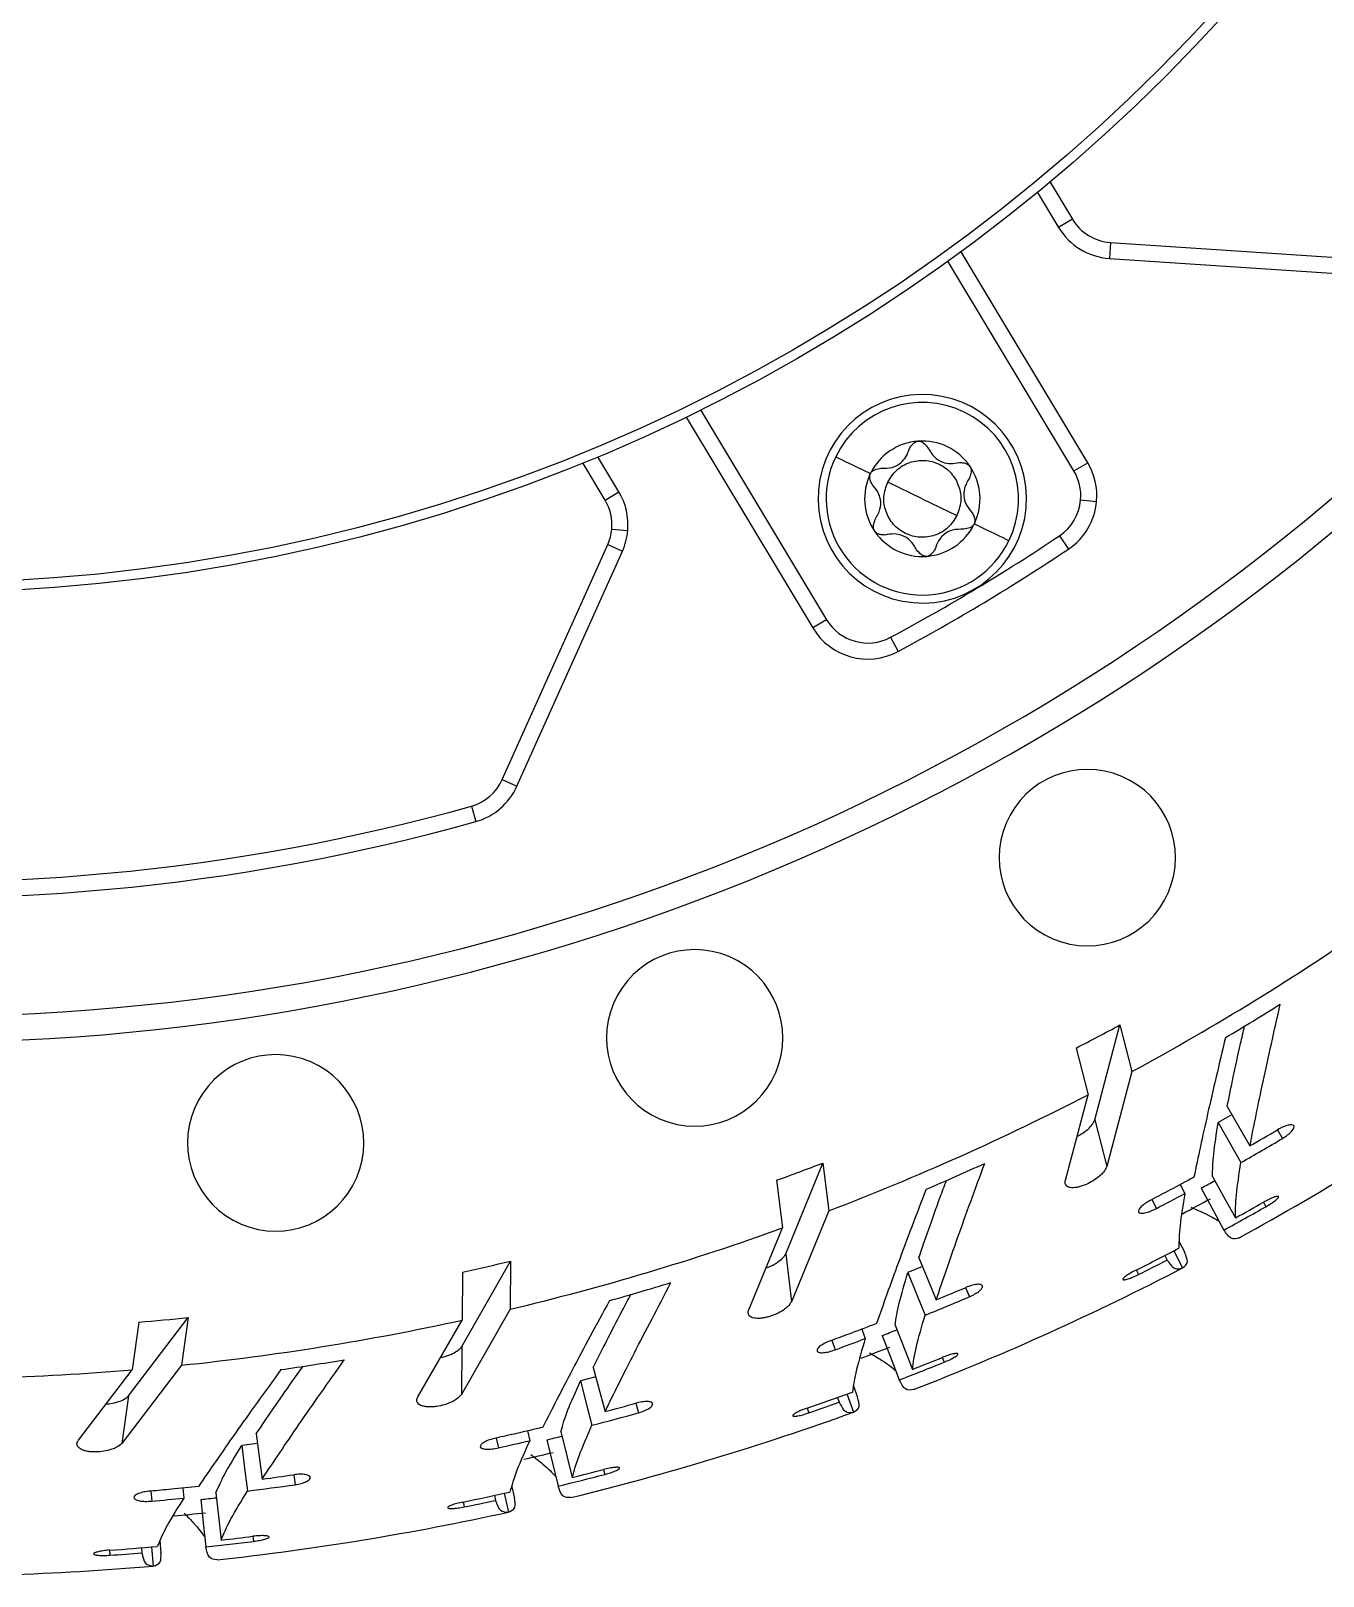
# Model space of a CAD drawing. Header units: millimetres. Extents: x 0 to 594, y 5 to 425.
# Drawn here: x 447.49 to 487.79, y 129.27 to 177.43 of the extents above; entities that cross this region are included whole.
import ezdxf

# ---------------------------------------------------------------- set-up
doc = ezdxf.new("R2010")
doc.units = ezdxf.units.MM

msp = doc.modelspace()

# ---------------------------------------------------------------- linework, layer by layer
at = {"color": 7, "linetype": 'Continuous', "lineweight": 25}
for p, q in [((479.273, 172.722), (479.969, 171.564)), ((478.883, 172.4), (479.54, 171.306)), ((479.969, 171.564), (479.54, 171.306)), ((480.446, 163.973), (476.496, 170.549)), ((481.155, 170.84), (481.122, 170.341)), ((481.155, 170.84), (489.164, 170.305)), ((480.018, 163.716), (476.089, 170.254)), ((481.122, 170.341), (489.13, 169.807)), ((467.924, 165.398), (471.875, 158.823)), ((468.375, 165.619), (472.303, 159.08)), ((465.397, 162.808), (464.701, 163.967)), ((465.826, 163.066), (465.168, 164.159)), ((480.018, 163.716), (480.446, 163.973)), ((475.289, 162.85), (474.212, 163.372)), ((465.397, 162.808), (465.826, 163.066)), ((475.289, 162.85), (476.369, 162.325)), ((480.226, 162.813), (480.725, 162.769)), ((465.606, 161.905), (466.104, 161.861)), ((462.191, 154.099), (465.48, 161.421)), ((465.48, 161.421), (465.936, 161.216)), ((479.566, 161.696), (479.843, 161.28)), ((462.648, 153.894), (465.936, 161.216)), ((472.303, 159.08), (471.875, 158.823)), ((474.299, 158.532), (474.536, 158.091)), ((462.191, 154.099), (462.648, 153.894)), ((461.227, 153.269), (461.361, 152.787)), ((480.666, 143.489), (481.449, 146.45)), ((481.449, 146.45), (481.825, 144.997)), ((480.086, 145.729), (480.462, 144.277)), ((481.825, 144.997), (481.041, 142.037)), ((479.752, 141.616), (480.462, 144.277)), ((484.947, 143.654), (484.52, 143.407)), ((480.666, 143.489), (481.041, 142.037)), ((471.028, 139.314), (472.191, 142.147)), ((472.191, 142.147), (472.374, 140.658)), ((470.746, 141.611), (470.929, 140.122)), ((483.325, 141.473), (483.473, 141.197)), ((472.374, 140.658), (471.211, 137.825)), ((482.445, 141.006), (482.589, 140.731)), ((469.878, 137.576), (470.929, 140.122)), ((483.485, 139.346), (483.3, 139.699)), ((471.028, 139.314), (471.211, 137.825)), ((482.85, 139.267), (482.923, 139.124)), ((460.928, 136.433), (462.451, 139.09)), ((460.948, 138.747), (460.935, 137.247)), ((462.451, 139.09), (462.438, 137.59)), ((475.294, 138.919), (474.838, 138.73)), ((450.538, 134.895), (452.395, 137.33)), ((452.395, 137.33), (452.186, 135.845)), ((462.438, 137.59), (460.915, 134.933)), ((450.86, 137.187), (450.651, 135.701)), ((459.561, 134.86), (460.935, 137.247)), ((473.402, 136.968), (473.512, 136.676)), ((460.928, 136.433), (460.915, 134.933)), ((472.468, 136.621), (472.574, 136.329)), ((452.186, 135.845), (450.329, 133.41)), ((448.977, 133.514), (450.651, 135.701)), ((465.106, 135.484), (464.629, 135.356)), ((450.538, 134.895), (450.329, 133.41)), ((473.283, 134.838), (473.146, 135.213)), ((472.642, 134.843), (472.697, 134.692)), ((454.557, 133.409), (454.067, 133.344)), ((462.004, 133.575), (462.071, 133.271)), ((462.975, 133.797), (463.046, 133.493)), ((452.224, 132.015), (452.255, 131.704)), ((462.579, 131.701), (462.492, 132.091)), ((451.232, 131.921), (451.259, 131.611)), ((461.945, 131.79), (461.979, 131.633)), ((450.941, 130.159), (450.954, 129.998)), ((451.558, 129.988), (451.522, 130.386))]:
    msp.add_line(p, q, dxfattribs=at)
at = {"color": 8, "linetype": 'Continuous', "lineweight": 25}
for p, q in [((486.366, 143.18), (486.523, 142.914)), ((485.925, 140.924), (486.003, 140.786)), ((483.131, 139.411), (483.408, 138.877)), ((481.961, 138.814), (482.031, 138.672)), ((476.639, 138.264), (476.76, 137.979)), ((475.908, 136.085), (475.967, 135.938)), ((472.94, 134.949), (473.145, 134.384)), ((466.353, 134.662), (466.437, 134.361)), ((471.702, 134.51), (471.753, 134.361)), ((465.345, 132.594), (465.384, 132.441)), ((455.686, 132.431), (455.73, 132.122)), ((460.969, 131.582), (461, 131.427)), ((462.254, 131.856), (462.383, 131.268)), ((454.416, 130.513), (454.435, 130.356)), ((449.945, 130.08), (449.957, 129.923)), ((451.255, 130.184), (451.307, 129.585))]:
    msp.add_line(p, q, dxfattribs=at)
at = {"color": 7, "linetype": 'Continuous', "lineweight": 25, "flags": 128}
for points in [[(472.589, 164.159), (472.61, 164.149), (472.672, 164.119), (472.771, 164.071), (472.906, 164.006), (473.069, 163.926), (473.256, 163.836), (473.458, 163.737), (473.669, 163.635)], [(477.988, 161.54), (477.967, 161.55), (477.906, 161.58), (477.806, 161.628), (477.671, 161.694), (477.508, 161.773), (477.321, 161.863), (477.119, 161.962), (476.908, 162.064)], [(484.798, 143.913), (485.194, 143.223), (485.505, 142.681)], [(484.52, 143.407), (484.914, 142.71), (485.225, 142.162)], [(484.339, 141.731), (484.738, 141.006), (485.052, 140.436)], [(483.983, 141.362), (484.38, 140.632), (484.692, 140.058)], [(475.18, 139.195), (475.483, 138.46), (475.721, 137.882)], [(474.838, 138.73), (475.139, 137.987), (475.375, 137.404)], [(474.039, 136.773), (474.338, 135.997), (474.572, 135.388)], [(474.44, 137.092), (474.742, 136.321), (474.979, 135.715)], [(464.629, 135.356), (464.83, 134.581), (464.988, 133.972)], [(465.029, 135.773), (465.233, 135.005), (465.394, 134.401)], [(454.518, 133.706), (454.62, 132.917), (454.701, 132.297)], [(463.582, 133.52), (463.776, 132.712), (463.929, 132.078)], [(464.021, 133.784), (464.219, 132.98), (464.375, 132.349)], [(454.067, 133.344), (454.165, 132.55), (454.243, 131.925)], [(452.789, 131.661), (452.876, 130.834), (452.945, 130.185)], [(453.259, 131.865), (453.351, 131.042), (453.423, 130.396)]]:
    msp.add_lwpolyline(points, dxfattribs=at)
at = {"color": 7, "linetype": 'Continuous', "lineweight": 25}
for radius in [55, 54.7]:
    msp.add_circle((444, 214.922), radius, dxfattribs=at)
for centre, radius, start, end in [((444, 214.922), 69, 67, 247), ((444, 214.922), 69, 247, 67), ((444, 214.922), 68.2, 175, 355), ((481.255, 172.336), 1.5, 211, 266.1835), ((481.255, 172.336), 2, 211, 266.1835), ((475.289, 162.85), 3.25, 355, 175), ((475.289, 162.85), 3, 334.1213, 154.1213), ((475.289, 162.85), 1.8, 94.3783, 154.0263), ((475.289, 162.85), 1.8, 94.0263, 94.3783), ((475.289, 162.85), 1.8, 34.3783, 94.0263), ((475.289, 162.85), 3, 154.1213, 334.1213), ((475.289, 162.85), 1.8, 34.0263, 34.3783), ((475.289, 162.85), 1.8, 334.3783, 34.0263), ((478.732, 162.943), 2, 355, 31), ((475.289, 162.85), 1.8, 154.3783, 214.0264), ((475.289, 162.85), 1.8, 154.1213, 154.3783), ((475.289, 162.85), 1.8, 154.0263, 154.1213), ((478.732, 162.943), 1.5, 355, 31), ((464.111, 162.036), 1.5, 355, 31), ((464.111, 162.036), 2, 355, 31), ((475.289, 162.85), 3.25, 175, 355), ((478.732, 162.943), 1.5, 303.7506, 355), ((478.732, 162.943), 2, 303.7506, 355), ((464.111, 162.036), 1.5, 335.8165, 355), ((464.111, 162.036), 2, 335.8165, 355), ((475.289, 162.85), 1.8, 214.0264, 214.3783), ((475.289, 162.85), 1.8, 214.3783, 274.0263), ((475.289, 162.85), 1.8, 274.3783, 334.0263), ((475.289, 162.85), 1.8, 334.0263, 334.1213), ((475.289, 162.85), 1.8, 334.1213, 334.3783), ((444, 214.922), 64.015, 298.24942, 303.75058), ((444, 214.922), 64.515, 298.24942, 303.75058), ((475.289, 162.85), 1.8, 274.0263, 274.3783), ((473.589, 159.853), 1.5, 211, 298.2494), ((473.589, 159.853), 2, 211, 298.2494), ((444, 214.922), 64.015, 244.38911, 285.61089), ((444, 214.922), 64.515, 244.38911, 285.61089), ((480.435, 151.665), 2.75, 67, 247), ((480.435, 151.665), 2.75, 247, 67), ((460.823, 154.713), 1.5, 285.6109, 335.8165), ((460.823, 154.713), 2, 285.6109, 335.8165), ((444, 214.922), 79.5, 298.41045, 304.79934), ((468.191, 146.047), 2.75, 67, 247), ((468.191, 146.047), 2.75, 247, 67), ((444, 214.922), 80.015, 300.61088, 302.04301), ((443.624, 216.375), 79.5, 297.29934, 298.41045), ((455.124, 142.775), 2.75, 67, 247), ((455.124, 142.775), 2.75, 247, 67), ((444, 214.922), 85.65, 298.73206, 304.89426), ((444, 214.922), 79.5, 290.91045, 297.29934), ((444, 214.922), 83.315, 299.87917, 300.56687), ((444, 214.922), 83.627, 299.53519, 300.56289), ((443.817, 216.411), 79.5, 289.79934, 290.91045), ((444, 214.922), 80.015, 293.11088, 294.54301), ((444, 214.922), 83.724, 298.52588, 298.86092), ((444, 214.922), 83.627, 297.47978, 298.16492), ((444, 214.922), 84.15, 297.91913, 298.59269), ((444, 214.922), 85.208, 298.52588, 299.53454), ((444, 214.922), 85.05, 298.86091, 299.5346), ((444, 214.922), 79.5, 283.41045, 289.79934), ((444, 214.922), 85.05, 296.503, 297.51354), ((444.013, 216.422), 79.5, 282.29934, 283.41045), ((444, 214.922), 85.65, 291.23138, 297.39365), ((444, 214.922), 85.208, 296.50855, 297.181), ((444, 214.922), 80.015, 285.61088, 287.04301), ((444, 214.922), 83.315, 292.37917, 293.06687), ((444, 214.922), 83.627, 292.03519, 293.06289), ((444.209, 216.408), 79.5, 274.79934, 275.91045), ((444, 214.922), 79.5, 275.91045, 282.29934), ((444, 214.922), 83.724, 291.02588, 291.36092), ((444, 214.922), 83.627, 289.97978, 290.66492), ((444, 214.922), 84.15, 290.43434, 291.09053), ((444, 214.922), 80.015, 278.11088, 279.54301), ((444, 214.922), 85.208, 291.02588, 292.03454), ((444, 214.922), 85.05, 291.36091, 292.0346), ((444, 214.922), 79.5, 268.41045, 274.79934), ((444, 214.922), 85.05, 289.003, 290.01354), ((444, 214.922), 85.65, 283.7319, 289.89358), ((444, 214.922), 83.315, 284.87917, 285.56687), ((444, 214.922), 85.208, 289.00855, 289.681), ((444, 214.922), 83.627, 284.53519, 285.56289), ((444, 214.922), 83.627, 282.47978, 283.16492), ((444, 214.922), 83.724, 283.52588, 283.86092), ((444, 214.922), 84.15, 282.95186, 283.591), ((444, 214.922), 85.208, 283.52588, 284.53454), ((444, 214.922), 85.05, 283.86091, 284.5346), ((444, 214.922), 83.627, 277.03519, 278.06289), ((444, 214.922), 83.315, 277.37917, 278.06687), ((444, 214.922), 83.627, 274.97978, 275.66492), ((444, 214.922), 83.724, 276.02588, 276.36092), ((444, 214.922), 85.05, 281.503, 282.51354), ((444, 214.922), 85.208, 281.50855, 282.181), ((444, 214.922), 84.15, 275.42243, 276.09268), ((444, 214.922), 85.65, 276.23199, 282.39423), ((444, 214.922), 85.05, 276.36091, 277.0346), ((444, 214.922), 85.05, 274.003, 275.01354), ((444, 214.922), 85.208, 276.02588, 277.03454), ((444, 214.922), 85.65, 268.73133, 274.89357), ((444, 214.922), 85.208, 274.00855, 274.681)]:
    msp.add_arc(centre, radius, start, end, dxfattribs=at)
for points, knots in [([(473.998, 163.799), (474.116, 163.799), (474.337, 163.798), (474.616, 163.944), (474.798, 164.164), (474.859, 164.331), (474.892, 164.421)], [0, 0, 0, 0, 0.294026, 0.552143, 0.761524, 1, 1, 1, 1]), ([(474.892, 164.421), (474.914, 164.456), (474.954, 164.519), (475.023, 164.589), (475.088, 164.632), (475.131, 164.64), (475.151, 164.644)], [0, 0, 0, 0, 0.34918, 0.635512, 0.826437, 1, 1, 1, 1]), ([(475.162, 164.645), (475.19, 164.643), (475.25, 164.637), (475.36, 164.569), (475.423, 164.493), (475.465, 164.442)], [0, 0, 0, 0, 0.2199028, 0.4758249, 1, 1, 1, 1]), ([(475.465, 164.442), (475.524, 164.34), (475.635, 164.148), (475.9, 163.979), (476.181, 163.932), (476.357, 163.963), (476.451, 163.979)], [0, 0, 0, 0, 0.294029, 0.552144, 0.761524, 1, 1, 1, 1]), ([(473.67, 163.638), (473.686, 163.661), (473.721, 163.71), (473.836, 163.771), (473.932, 163.788), (473.998, 163.799)], [0, 0, 0, 0, 0.21991, 0.475818, 1, 1, 1, 1]), ([(474.212, 163.372), (474.297, 163.505), (474.466, 163.771), (474.889, 164.01), (475.362, 164.077), (475.827, 163.956), (476.21, 163.666), (476.45, 163.253), (476.526, 162.773), (476.422, 162.474), (476.369, 162.325)], [0, 0, 0, 0, 0.12489, 0.249812, 0.374765, 0.499749, 0.624765, 0.749812, 0.874891, 1, 1, 1, 1]), ([(476.451, 163.979), (476.492, 163.977), (476.567, 163.975), (476.662, 163.95), (476.732, 163.914), (476.761, 163.881), (476.774, 163.866)], [0, 0, 0, 0, 0.349178, 0.635504, 0.82644, 1, 1, 1, 1]), ([(476.78, 163.857), (476.792, 163.831), (476.818, 163.776), (476.813, 163.647), (476.779, 163.555), (476.756, 163.493)], [0, 0, 0, 0, 0.219905, 0.475821, 1, 1, 1, 1]), ([(473.729, 163.291), (473.71, 163.328), (473.675, 163.394), (473.649, 163.489), (473.645, 163.567), (473.659, 163.608), (473.666, 163.628)], [0, 0, 0, 0, 0.349174, 0.635504, 0.826434, 1, 1, 1, 1]), ([(473.821, 162.206), (473.88, 162.308), (473.991, 162.5), (474.004, 162.814), (473.905, 163.082), (473.79, 163.219), (473.729, 163.291)], [0, 0, 0, 0, 0.294027, 0.552142, 0.761523, 1, 1, 1, 1]), ([(476.369, 162.325), (476.284, 162.192), (476.115, 161.925), (475.691, 161.687), (475.218, 161.621), (474.753, 161.742), (474.37, 162.032), (474.13, 162.445), (474.055, 162.925), (474.16, 163.223), (474.212, 163.372)], [0, 0, 0, 0, 0.1251096, 0.2501881, 0.3752356, 0.5002508, 0.6252354, 0.7501876, 0.8751093, 1, 1, 1, 1]), ([(476.756, 163.493), (476.697, 163.391), (476.586, 163.199), (476.573, 162.885), (476.672, 162.617), (476.787, 162.481), (476.848, 162.408)], [0, 0, 0, 0, 0.294028, 0.552143, 0.761523, 1, 1, 1, 1]), ([(476.848, 162.408), (476.867, 162.371), (476.902, 162.305), (476.928, 162.21), (476.932, 162.132), (476.918, 162.091), (476.912, 162.071)], [0, 0, 0, 0, 0.349177, 0.635504, 0.826439, 1, 1, 1, 1]), ([(473.797, 161.842), (473.785, 161.868), (473.76, 161.923), (473.764, 162.052), (473.798, 162.144), (473.821, 162.206)], [0, 0, 0, 0, 0.219905, 0.475821, 1, 1, 1, 1]), ([(474.126, 161.72), (474.085, 161.722), (474.01, 161.725), (473.915, 161.749), (473.845, 161.785), (473.817, 161.818), (473.803, 161.833)], [0, 0, 0, 0, 0.349178, 0.635503, 0.82644, 1, 1, 1, 1]), ([(476.58, 161.9), (476.462, 161.9), (476.24, 161.901), (475.962, 161.755), (475.779, 161.535), (475.718, 161.368), (475.686, 161.278)], [0, 0, 0, 0, 0.2940268, 0.5521428, 0.7615235, 1, 1, 1, 1]), ([(476.907, 162.061), (476.891, 162.038), (476.856, 161.989), (476.742, 161.928), (476.645, 161.911), (476.58, 161.9)], [0, 0, 0, 0, 0.21991, 0.475818, 1, 1, 1, 1]), ([(475.112, 161.257), (475.053, 161.359), (474.943, 161.551), (474.677, 161.72), (474.396, 161.767), (474.22, 161.737), (474.126, 161.72)], [0, 0, 0, 0, 0.294027, 0.552143, 0.761524, 1, 1, 1, 1]), ([(475.415, 161.054), (475.387, 161.056), (475.327, 161.062), (475.217, 161.13), (475.154, 161.206), (475.112, 161.257)], [0, 0, 0, 0, 0.2199094, 0.4758196, 1, 1, 1, 1]), ([(475.686, 161.278), (475.664, 161.243), (475.623, 161.18), (475.555, 161.11), (475.489, 161.067), (475.446, 161.059), (475.426, 161.055)], [0, 0, 0, 0, 0.349178, 0.635514, 0.826438, 1, 1, 1, 1]), ([(485.505, 142.681), (485.633, 143.318), (485.887, 144.59), (486.264, 146.262), (486.452, 147.098)], [0, 0, 0, 0, 0.499982, 1, 1, 1, 1]), ([(484.798, 143.913), (484.92, 144.513), (485.071, 145.254), (485.295, 146.234), (485.338, 146.42)], [0, 0, 0, 0, 0.810117, 1, 1, 1, 1]), ([(484.744, 146.058), (484.548, 145.234), (484.155, 143.586), (483.891, 142.333), (483.759, 141.706)], [0, 0, 0, 0, 0.500017, 1, 1, 1, 1]), ([(480.116, 142.981), (480.156, 143), (480.281, 143.062), (480.452, 143.193), (480.553, 143.299), (480.592, 143.352), (480.602, 143.366), (480.635, 143.414), (480.652, 143.456), (480.666, 143.489)], [0, 0, 0, 0, 0.1416775, 0.4391811, 0.7183926, 0.7263598, 0.7421255, 0.797031, 1, 1, 1, 1]), ([(484.339, 141.731), (484.343, 141.942), (484.351, 142.366), (484.463, 143.059), (484.52, 143.407)], [0, 0, 0, 0, 0.49946, 1, 1, 1, 1]), ([(486.523, 142.914), (486.578, 142.949), (486.688, 143.019), (486.814, 143.135), (486.885, 143.235), (486.889, 143.309), (486.825, 143.343), (486.704, 143.332), (486.542, 143.278), (486.427, 143.216), (486.37, 143.185)], [0, 0, 0, 0, 0.125161, 0.249985, 0.374979, 0.500033, 0.625109, 0.750021, 0.875008, 1, 1, 1, 1]), ([(475.721, 137.882), (475.93, 138.496), (476.348, 139.725), (476.94, 141.333), (477.236, 142.137)], [0, 0, 0, 0, 0.499982, 1, 1, 1, 1]), ([(485.052, 140.436), (485.055, 140.654), (485.059, 141.09), (485.169, 141.805), (485.225, 142.162)], [0, 0, 0, 0, 0.499993, 1, 1, 1, 1]), ([(475.18, 139.195), (475.38, 139.774), (475.626, 140.489), (475.977, 141.431), (476.043, 141.61)], [0, 0, 0, 0, 0.810117, 1, 1, 1, 1]), ([(479.745, 141.501), (479.742, 141.521), (479.736, 141.556), (479.747, 141.597), (479.752, 141.616)], [0, 0, 0, 0, 0.558574, 1, 1, 1, 1]), ([(481.041, 142.037), (481.013, 141.979), (480.967, 141.887), (480.812, 141.728), (480.628, 141.594), (480.429, 141.489), (480.273, 141.429), (480.155, 141.396), (480.046, 141.378), (479.922, 141.374), (479.797, 141.404), (479.763, 141.467), (479.745, 141.501)], [0, 0, 0, 0, 0.1550411, 0.2493285, 0.3819268, 0.4985727, 0.5611825, 0.6235639, 0.6862234, 0.749653, 0.8655768, 1, 1, 1, 1]), ([(483.759, 141.706), (483.513, 141.573), (483.073, 141.335), (482.63, 141.103), (482.435, 141.001)], [0, 0, 0, 0, 0.559998, 1, 1, 1, 1]), ([(475.407, 141.329), (475.105, 140.538), (474.5, 138.955), (474.075, 137.747), (473.863, 137.143)], [0, 0, 0, 0, 0.500017, 1, 1, 1, 1]), ([(483.473, 141.197), (483.415, 140.845), (483.3, 140.139), (483.293, 139.707), (483.29, 139.491)], [0, 0, 0, 0, 0.500007, 1, 1, 1, 1]), ([(486.003, 140.786), (486.06, 140.82), (486.172, 140.886), (486.309, 140.984), (486.393, 141.06), (486.411, 141.107), (486.362, 141.115), (486.252, 141.083), (486.098, 141.017), (485.983, 140.955), (485.925, 140.924)], [0, 0, 0, 0, 0.125187, 0.249968, 0.374967, 0.499987, 0.625005, 0.749998, 0.875036, 1, 1, 1, 1]), ([(482.435, 141.001), (482.374, 140.968), (482.253, 140.903), (482.108, 140.788), (482.027, 140.685), (482.021, 140.609), (482.092, 140.574), (482.226, 140.584), (482.403, 140.637), (482.527, 140.7), (482.589, 140.731)], [0, 0, 0, 0, 0.125234, 0.249936, 0.37494, 0.499881, 0.624773, 0.749948, 0.874983, 1, 1, 1, 1]), ([(483.676, 140.766), (483.81, 140.708), (484.194, 140.545), (484.406, 140.415), (484.544, 140.331)], [0, 0, 0, 0, 0.3511118, 1, 1, 1, 1]), ([(485.173, 139.818), (485.086, 139.791), (484.911, 139.739), (484.765, 139.952), (484.692, 140.058)], [0, 0, 0, 0, 0.499999, 1, 1, 1, 1]), ([(470.417, 138.882), (470.459, 138.896), (470.591, 138.941), (470.777, 139.049), (470.891, 139.141), (470.937, 139.188), (470.949, 139.201), (470.988, 139.244), (471.01, 139.283), (471.028, 139.314)], [0, 0, 0, 0, 0.141684, 0.439181, 0.718392, 0.726361, 0.742126, 0.79703, 1, 1, 1, 1]), ([(483.408, 138.877), (483.479, 138.933), (483.611, 139.038), (483.515, 139.254), (483.47, 139.354)], [0, 0, 0, 0, 0.538812, 1, 1, 1, 1]), ([(474.44, 137.092), (474.472, 137.301), (474.535, 137.72), (474.737, 138.393), (474.838, 138.73)], [0, 0, 0, 0, 0.4994601, 1, 1, 1, 1]), ([(481.953, 138.81), (481.895, 138.78), (481.779, 138.719), (481.639, 138.628), (481.553, 138.555), (481.534, 138.511), (481.585, 138.502), (481.697, 138.529), (481.854, 138.588), (481.972, 138.644), (482.031, 138.672)], [0, 0, 0, 0, 0.125228, 0.24994, 0.374939, 0.499916, 0.624855, 0.749966, 0.87507, 1, 1, 1, 1]), ([(482.923, 139.124), (482.997, 139.017), (483.144, 138.803), (483.32, 138.852), (483.408, 138.877)], [0, 0, 0, 0, 0.500001, 1, 1, 1, 1]), ([(465.394, 134.401), (465.681, 134.982), (466.256, 136.146), (467.053, 137.663), (467.451, 138.422)], [0, 0, 0, 0, 0.499982, 1, 1, 1, 1]), ([(476.76, 137.979), (476.82, 138.007), (476.938, 138.063), (477.077, 138.16), (477.161, 138.251), (477.174, 138.323), (477.116, 138.365), (476.994, 138.37), (476.827, 138.339), (476.705, 138.292), (476.643, 138.268)], [0, 0, 0, 0, 0.125161, 0.249984, 0.374979, 0.500034, 0.625109, 0.750021, 0.875009, 1, 1, 1, 1]), ([(465.532, 137.859), (465.129, 137.114), (464.324, 135.624), (463.745, 134.482), (463.455, 133.91)], [0, 0, 0, 0, 0.500017, 1, 1, 1, 1]), ([(465.029, 135.773), (465.303, 136.321), (465.64, 136.998), (466.11, 137.886), (466.2, 138.055)], [0, 0, 0, 0, 0.810117, 1, 1, 1, 1]), ([(471.211, 137.825), (471.175, 137.772), (471.118, 137.686), (470.944, 137.55), (470.743, 137.44), (470.533, 137.362), (470.37, 137.324), (470.249, 137.306), (470.138, 137.302), (470.015, 137.314), (469.894, 137.361), (469.869, 137.428), (469.856, 137.464)], [0, 0, 0, 0, 0.15504, 0.249327, 0.381927, 0.498572, 0.561182, 0.623564, 0.686224, 0.749654, 0.865577, 1, 1, 1, 1]), ([(469.856, 137.464), (469.855, 137.484), (469.854, 137.519), (469.87, 137.559), (469.878, 137.576)], [0, 0, 0, 0, 0.558583, 1, 1, 1, 1]), ([(474.979, 135.715), (475.009, 135.931), (475.071, 136.363), (475.274, 137.057), (475.375, 137.404)], [0, 0, 0, 0, 0.499993, 1, 1, 1, 1]), ([(473.863, 137.143), (473.601, 137.043), (473.134, 136.865), (472.665, 136.693), (472.458, 136.617)], [0, 0, 0, 0, 0.559999, 1, 1, 1, 1]), ([(460.266, 136.084), (460.309, 136.093), (460.446, 136.12), (460.645, 136.203), (460.77, 136.279), (460.822, 136.32), (460.835, 136.331), (460.879, 136.369), (460.906, 136.405), (460.928, 136.433)], [0, 0, 0, 0, 0.14168, 0.43918, 0.718391, 0.72636, 0.742124, 0.79703, 1, 1, 1, 1]), ([(472.458, 136.617), (472.393, 136.592), (472.264, 136.543), (472.106, 136.448), (472.012, 136.356), (471.996, 136.282), (472.062, 136.238), (472.196, 136.231), (472.378, 136.26), (472.509, 136.306), (472.574, 136.329)], [0, 0, 0, 0, 0.125232, 0.249934, 0.374938, 0.499879, 0.624772, 0.749944, 0.874982, 1, 1, 1, 1]), ([(473.512, 136.676), (473.409, 136.334), (473.202, 135.649), (473.139, 135.222), (473.108, 135.008)], [0, 0, 0, 0, 0.500007, 1, 1, 1, 1]), ([(454.518, 133.706), (454.861, 134.213), (455.284, 134.84), (455.866, 135.659), (455.977, 135.815)], [0, 0, 0, 0, 0.810117, 1, 1, 1, 1]), ([(454.701, 132.297), (455.062, 132.836), (455.783, 133.915), (456.771, 135.315), (457.265, 136.015)], [0, 0, 0, 0, 0.499982, 1, 1, 1, 1]), ([(473.643, 136.23), (473.774, 136.152), (474.139, 135.937), (474.335, 135.778), (474.461, 135.677)], [0, 0, 0, 0, 0.359679, 1, 1, 1, 1]), ([(475.967, 135.938), (476.027, 135.964), (476.148, 136.015), (476.296, 136.094), (476.389, 136.159), (476.414, 136.202), (476.366, 136.217), (476.253, 136.2), (476.091, 136.155), (475.969, 136.108), (475.908, 136.085)], [0, 0, 0, 0, 0.125187, 0.249967, 0.374967, 0.499987, 0.625004, 0.749999, 0.875034, 1, 1, 1, 1]), ([(455.289, 135.708), (454.793, 135.022), (453.799, 133.65), (453.076, 132.593), (452.714, 132.064)], [0, 0, 0, 0, 0.500017, 1, 1, 1, 1]), ([(464.021, 133.784), (464.079, 133.987), (464.197, 134.394), (464.485, 135.035), (464.629, 135.356)], [0, 0, 0, 0, 0.49946, 1, 1, 1, 1]), ([(475.017, 135.086), (474.927, 135.071), (474.748, 135.042), (474.631, 135.272), (474.572, 135.388)], [0, 0, 0, 0, 0.499999, 1, 1, 1, 1]), ([(449.836, 134.636), (449.881, 134.639), (450.019, 134.648), (450.227, 134.704), (450.361, 134.763), (450.418, 134.797), (450.433, 134.806), (450.481, 134.838), (450.513, 134.87), (450.538, 134.895)], [0, 0, 0, 0, 0.141681, 0.439182, 0.718391, 0.726361, 0.742125, 0.797031, 1, 1, 1, 1]), ([(460.915, 134.933), (460.873, 134.885), (460.805, 134.807), (460.614, 134.695), (460.401, 134.612), (460.182, 134.562), (460.016, 134.545), (459.894, 134.544), (459.783, 134.555), (459.663, 134.583), (459.549, 134.644), (459.533, 134.714), (459.524, 134.752)], [0, 0, 0, 0, 0.155041, 0.249328, 0.381927, 0.498573, 0.561182, 0.623565, 0.686223, 0.749654, 0.865577, 1, 1, 1, 1]), ([(459.524, 134.752), (459.526, 134.771), (459.53, 134.807), (459.551, 134.844), (459.561, 134.86)], [0, 0, 0, 0, 0.558584, 1, 1, 1, 1]), ([(473.145, 134.384), (473.223, 134.43), (473.367, 134.517), (473.3, 134.744), (473.269, 134.848)], [0, 0, 0, 0, 0.5388115, 1, 1, 1, 1]), ([(466.437, 134.361), (466.499, 134.381), (466.624, 134.421), (466.775, 134.5), (466.869, 134.579), (466.892, 134.648), (466.84, 134.698), (466.72, 134.718), (466.55, 134.709), (466.422, 134.678), (466.359, 134.663)], [0, 0, 0, 0, 0.1251633, 0.2499853, 0.3749785, 0.5000326, 0.6251064, 0.7500201, 0.8750078, 1, 1, 1, 1]), ([(471.694, 134.507), (471.632, 134.485), (471.509, 134.44), (471.358, 134.368), (471.264, 134.307), (471.239, 134.265), (471.288, 134.25), (471.403, 134.262), (471.566, 134.3), (471.691, 134.34), (471.753, 134.361)], [0, 0, 0, 0, 0.12523, 0.249942, 0.374941, 0.499917, 0.624855, 0.749967, 0.875071, 1, 1, 1, 1]), ([(472.697, 134.692), (472.756, 134.576), (472.873, 134.345), (473.054, 134.371), (473.145, 134.384)], [0, 0, 0, 0, 0.5000011, 1, 1, 1, 1]), ([(463.455, 133.91), (463.183, 133.845), (462.696, 133.73), (462.208, 133.62), (461.994, 133.572)], [0, 0, 0, 0, 0.5599981, 1, 1, 1, 1]), ([(464.375, 132.349), (464.434, 132.559), (464.551, 132.979), (464.842, 133.641), (464.988, 133.972)], [0, 0, 0, 0, 0.499993, 1, 1, 1, 1]), ([(448.927, 133.411), (448.931, 133.431), (448.94, 133.465), (448.966, 133.499), (448.977, 133.514)], [0, 0, 0, 0, 0.558585, 1, 1, 1, 1]), ([(450.329, 133.41), (450.281, 133.367), (450.204, 133.299), (450, 133.213), (449.778, 133.158), (449.555, 133.138), (449.388, 133.143), (449.266, 133.157), (449.158, 133.182), (449.042, 133.226), (448.938, 133.302), (448.931, 133.373), (448.927, 133.411)], [0, 0, 0, 0, 0.155041, 0.249329, 0.381928, 0.498572, 0.561181, 0.623565, 0.686223, 0.749654, 0.865576, 1, 1, 1, 1]), ([(461.994, 133.572), (461.926, 133.556), (461.792, 133.525), (461.622, 133.451), (461.517, 133.372), (461.492, 133.3), (461.551, 133.248), (461.684, 133.224), (461.868, 133.229), (462.004, 133.257), (462.071, 133.271)], [0, 0, 0, 0, 0.125233, 0.249934, 0.374938, 0.499879, 0.624771, 0.749944, 0.874981, 1, 1, 1, 1]), ([(463.046, 133.493), (462.899, 133.167), (462.605, 132.515), (462.487, 132.1), (462.428, 131.893)], [0, 0, 0, 0, 0.500007, 1, 1, 1, 1]), ([(453.259, 131.865), (453.344, 132.059), (453.513, 132.447), (453.882, 133.045), (454.067, 133.344)], [0, 0, 0, 0, 0.49946, 1, 1, 1, 1]), ([(463.077, 133.067), (463.212, 132.961), (463.561, 132.688), (463.744, 132.496), (463.856, 132.379)], [0, 0, 0, 0, 0.386649, 1, 1, 1, 1]), ([(455.73, 132.122), (455.794, 132.134), (455.923, 132.157), (456.083, 132.215), (456.187, 132.281), (456.219, 132.347), (456.173, 132.403), (456.057, 132.439), (455.887, 132.452), (455.757, 132.438), (455.692, 132.431)], [0, 0, 0, 0, 0.1251641, 0.2499861, 0.3749811, 0.500035, 0.6251095, 0.7500239, 0.8750115, 1, 1, 1, 1]), ([(465.384, 132.441), (465.447, 132.459), (465.573, 132.494), (465.73, 132.553), (465.831, 132.605), (465.861, 132.645), (465.816, 132.665), (465.701, 132.663), (465.535, 132.64), (465.408, 132.609), (465.345, 132.594)], [0, 0, 0, 0, 0.125186, 0.249967, 0.374966, 0.499986, 0.625003, 0.749997, 0.875035, 1, 1, 1, 1]), ([(452.714, 132.064), (452.436, 132.035), (451.938, 131.984), (451.44, 131.939), (451.221, 131.92)], [0, 0, 0, 0, 0.559997, 1, 1, 1, 1]), ([(464.331, 131.72), (464.24, 131.718), (464.058, 131.712), (463.972, 131.956), (463.929, 132.078)], [0, 0, 0, 0, 0.499999, 1, 1, 1, 1]), ([(451.221, 131.92), (451.152, 131.913), (451.015, 131.899), (450.837, 131.848), (450.723, 131.783), (450.689, 131.715), (450.741, 131.656), (450.868, 131.615), (451.052, 131.596), (451.19, 131.606), (451.259, 131.611)], [0, 0, 0, 0, 0.1252305, 0.2499332, 0.3749377, 0.4998792, 0.6247728, 0.7499463, 0.8749857, 1, 1, 1, 1]), ([(452.255, 131.704), (452.066, 131.4), (451.69, 130.792), (451.518, 130.396), (451.433, 130.198)], [0, 0, 0, 0, 0.500007, 1, 1, 1, 1]), ([(453.423, 130.396), (453.508, 130.597), (453.679, 130.998), (454.055, 131.616), (454.243, 131.925)], [0, 0, 0, 0, 0.499993, 1, 1, 1, 1]), ([(460.961, 131.581), (460.897, 131.566), (460.769, 131.538), (460.61, 131.486), (460.508, 131.438), (460.478, 131.4), (460.525, 131.378), (460.64, 131.376), (460.807, 131.392), (460.936, 131.415), (461, 131.427)], [0, 0, 0, 0, 0.125229, 0.249941, 0.374938, 0.499916, 0.624852, 0.749963, 0.87507, 1, 1, 1, 1]), ([(461.979, 131.633), (462.022, 131.51), (462.109, 131.266), (462.292, 131.268), (462.383, 131.268)], [0, 0, 0, 0, 0.500001, 1, 1, 1, 1]), ([(462.383, 131.268), (462.466, 131.304), (462.621, 131.371), (462.584, 131.605), (462.567, 131.713)], [0, 0, 0, 0, 0.538812, 1, 1, 1, 1]), ([(452.272, 131.232), (452.376, 131.126), (452.67, 130.826), (452.817, 130.624), (452.912, 130.493)], [0, 0, 0, 0, 0.354826, 1, 1, 1, 1]), ([(454.435, 130.356), (454.5, 130.365), (454.63, 130.383), (454.793, 130.421), (454.9, 130.46), (454.935, 130.495), (454.892, 130.522), (454.779, 130.535), (454.611, 130.533), (454.481, 130.519), (454.416, 130.513)], [0, 0, 0, 0, 0.125189, 0.24997, 0.374969, 0.499989, 0.625006, 0.75, 0.875036, 1, 1, 1, 1]), ([(449.937, 130.08), (449.872, 130.074), (449.742, 130.062), (449.577, 130.032), (449.47, 129.997), (449.435, 129.963), (449.479, 129.936), (449.593, 129.918), (449.761, 129.912), (449.891, 129.919), (449.957, 129.923)], [0, 0, 0, 0, 0.125228, 0.249942, 0.37494, 0.499918, 0.624855, 0.749966, 0.875073, 1, 1, 1, 1]), ([(453.297, 129.779), (453.207, 129.788), (453.026, 129.805), (452.972, 130.059), (452.945, 130.185)], [0, 0, 0, 0, 0.499999, 1, 1, 1, 1]), ([(450.954, 129.998), (450.981, 129.872), (451.034, 129.618), (451.216, 129.596), (451.307, 129.585)], [0, 0, 0, 0, 0.5000011, 1, 1, 1, 1]), ([(451.307, 129.585), (451.394, 129.61), (451.556, 129.656), (451.55, 129.892), (451.547, 130.001)], [0, 0, 0, 0, 0.538811, 1, 1, 1, 1])]:
    msp.add_open_spline(points, degree=3, knots=knots, dxfattribs=at)

doc.saveas('drawing.dxf')
